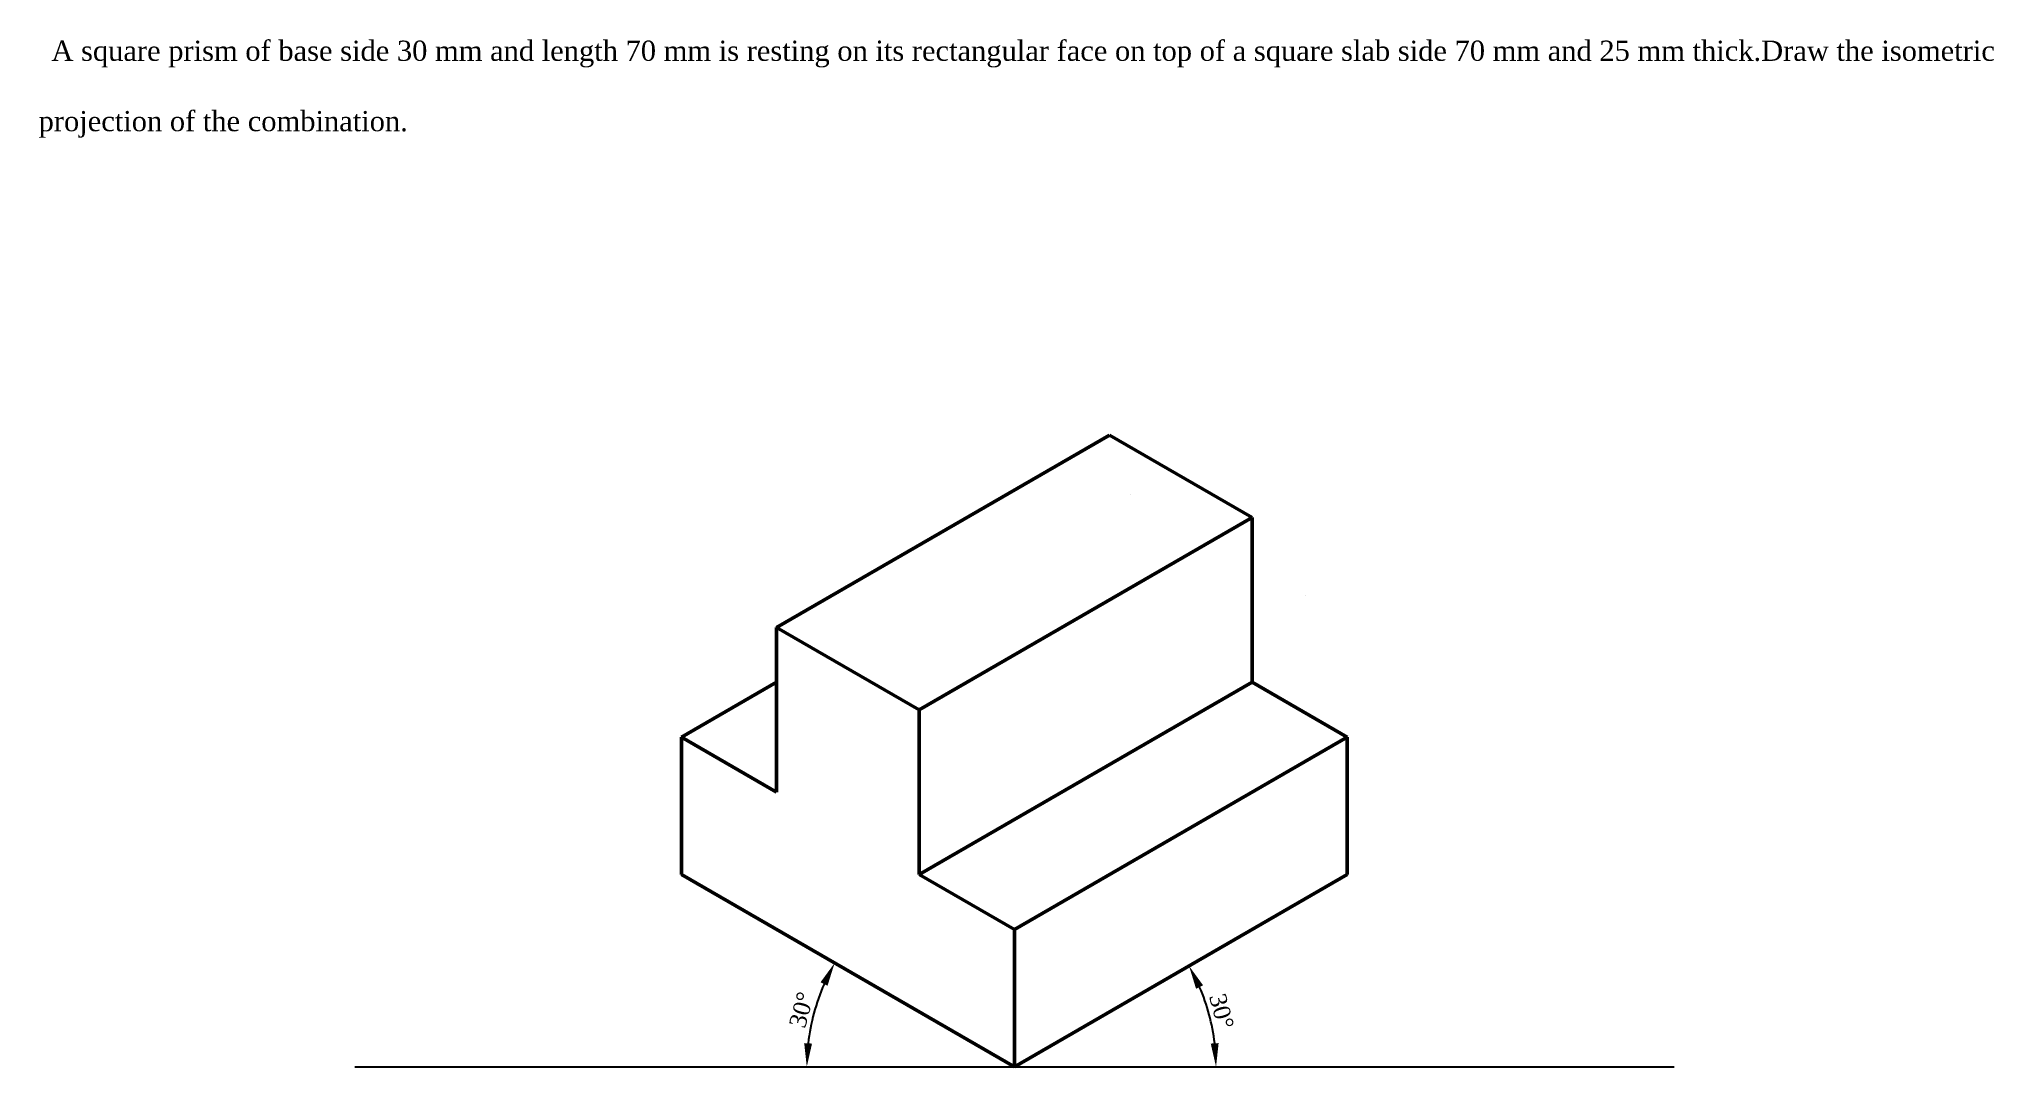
# Paper-space layout 'Layout17' of a CAD drawing. Header units: millimetres. Extents: x 4 to 294, y 54 to 206.
import ezdxf

# ---------------------------------------------------------------- set-up
doc = ezdxf.new("R2010")
doc.units = ezdxf.units.MM
doc.header["$LTSCALE"] = 0.4
doc.styles.get("Standard").update_dxf_attribs({"font": 'times.ttf', "height": 3})
doc.dimstyles.new('ISO-25', dxfattribs={"dimtxt": 2.5, "dimasz": 3.5, "dimexe": 1.25, "dimexo": 0.625, "dimtad": 1, "dimdsep": 46, "dimtxsty": 'Standard', "dimcen": 2.5, "dimadec": 0, "dimazin": 3, "dimtfac": 1, "dimtmove": 0, "dimatfit": 3, "dimfxl": 1, "dimarcsym": 0})

# ---------------------------------------------------------------- blocks, each defined once
blk = doc.blocks.new('*D60')
at = {"color": 0, "lineweight": -2, "transparency": 16777216}
blk.add_arc((148.8, 53.74), 29.96, 6.6962, 23.3038, dxfattribs=at)
at = {"color": 0, "transparency": 16777216}
for points in [[(175.79, 65.33), (176.84, 65.85), (174.75, 68.72)], [(179.14, 57.27), (177.97, 57.2), (178.76, 53.74)]]:
    blk.add_solid(points, dxfattribs=at)
at = {"layer": 'Defpoints', "color": 0, "transparency": 16777216}
for p in [(198.26, 82.3), (178.31, 58.94), (50.77, 53.74), (148.8, 53.74), (246.82, 53.74)]:
    blk.add_point(p, dxfattribs=at)
at = {"color": 0, "transparency": 16777216, "insert": (179.58, 61.99), "char_height": 2.5, "attachment_point": 5, "rotation": 285}
blk.add_mtext('30°', dxfattribs=at)
blk = doc.blocks.new('*D61')
at = {"color": 0, "lineweight": -2, "transparency": 16777216}
blk.add_arc((148.8, 53.74), 30.85, 156.5029, 173.4971, dxfattribs=at)
at = {"color": 0, "transparency": 16777216}
for points in [[(119.98, 66.3), (121.02, 65.78), (122.08, 69.17)], [(118.72, 57.2), (117.56, 57.27), (117.94, 53.74)]]:
    blk.add_solid(points, dxfattribs=at)
at = {"layer": 'Defpoints', "color": 0, "transparency": 16777216}
for p in [(99.33, 82.3), (119.8, 64.29), (50.77, 53.74), (148.8, 53.74), (246.82, 53.74)]:
    blk.add_point(p, dxfattribs=at)
at = {"color": 0, "transparency": 16777216, "insert": (117.16, 62.22), "char_height": 2.5, "attachment_point": 5, "rotation": 75}
blk.add_mtext('30°', dxfattribs=at)

psp = doc.layouts.new('Layout17')

# ---------------------------------------------------------------- linework, layer by layer
at = {"lineweight": 50}
for p, q in [((162.929, 147.579), (113.462, 119.019)), ((162.929, 147.579), (184.13, 135.339)), ((166.116, 138.739), (166.116, 138.739)), ((184.13, 135.339), (134.662, 106.779)), ((184.13, 110.859), (184.13, 135.339)), ((192.097, 123.739), (192.097, 123.739)), ((134.662, 106.779), (113.462, 119.019)), ((113.462, 119.019), (113.462, 94.539)), ((99.328, 102.699), (113.462, 110.859)), ((134.662, 82.299), (184.13, 110.859)), ((198.263, 102.699), (184.13, 110.859)), ((134.662, 82.299), (134.662, 106.779)), ((99.328, 82.299), (99.328, 102.699)), ((113.462, 94.539), (99.328, 102.699)), ((113.462, 94.539), (99.328, 102.699)), ((198.263, 102.699), (148.796, 74.139)), ((198.263, 82.299), (198.263, 102.699)), ((99.328, 82.299), (148.796, 53.739)), ((148.796, 74.139), (134.662, 82.299)), ((148.796, 74.139), (134.662, 82.299)), ((148.796, 53.739), (198.263, 82.299)), ((148.796, 53.739), (148.796, 74.139))]:
    psp.add_line(p, q, dxfattribs=at)
psp.add_line((50.774, 53.739), (246.817, 53.739))

# ---------------------------------------------------------------- texts
for s, p in [('A square prism of base side 30 mm and length 70 mm is resting on its rectangular face on top of a square slab side 70 mm and 25 mm thick.Draw the isometric ', (5.689, 203.162)), ('projection of the combination.', (3.788, 192.71))]:
    psp.add_text(s, height=3, dxfattribs=at).set_placement(p)

# ---------------------------------------------------------------- dimensions: what is measured, and where the dimension line sits
for base, line2, picture, middle in [((178.305, 58.942), ((148.796, 53.739), (198.263, 82.299)), '*D60', (179.577, 61.987)), ((119.802, 64.292), ((99.328, 82.299), (148.796, 53.739)), '*D61', (117.155, 62.217))]:
    dim = psp.add_angular_dim_2l(base=base, line1=((50.774, 53.739), (246.817, 53.739)), line2=line2, dimstyle='ISO-25')
    dim.commit()
    dim.dimension.update_dxf_attribs({"geometry": picture, "text_midpoint": middle})

doc.saveas('drawing.dxf')
